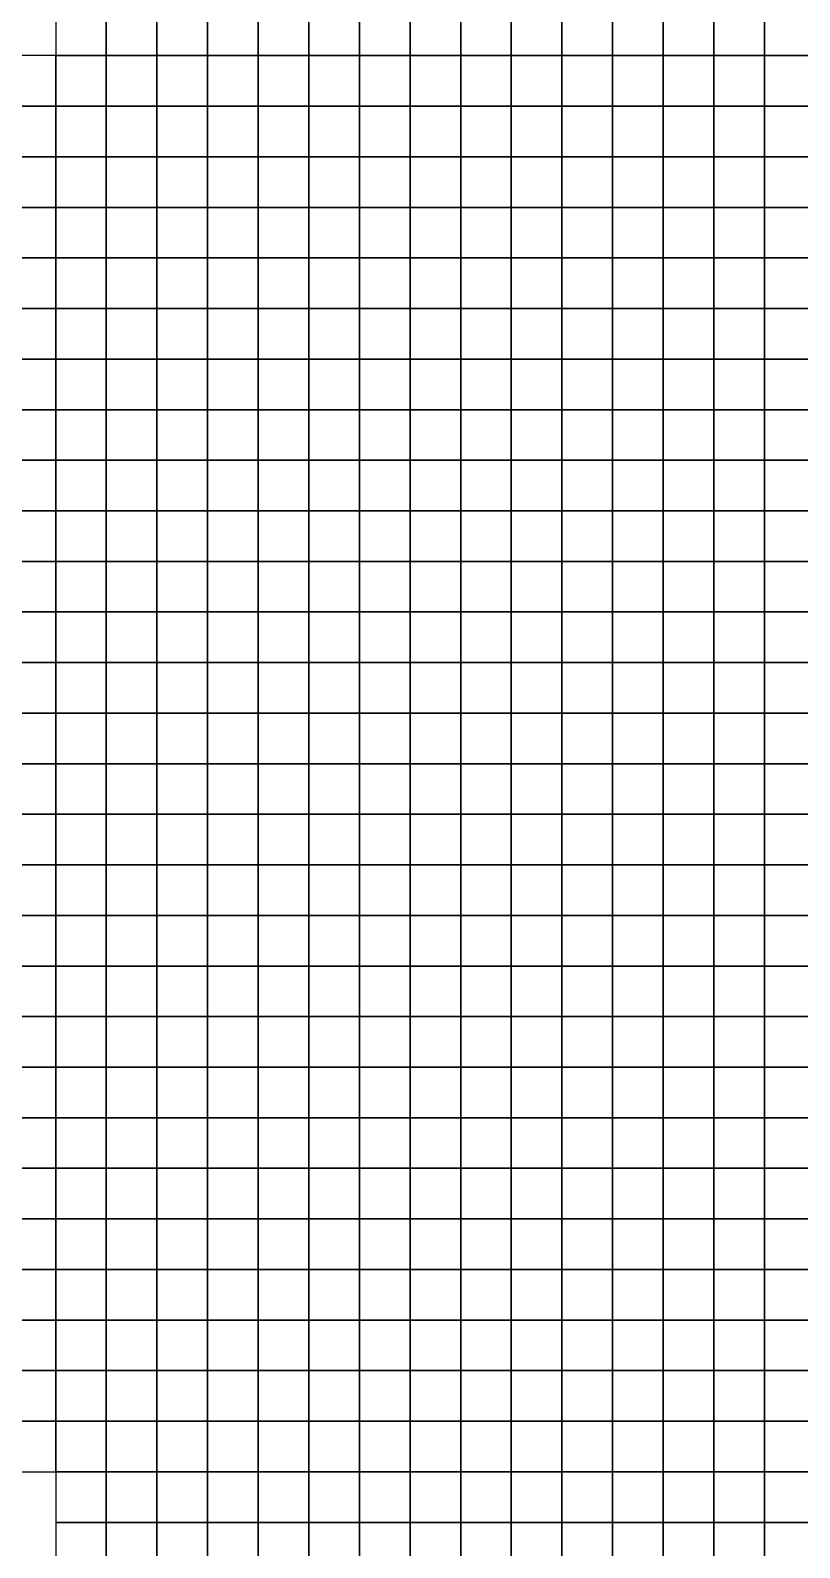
# Model space of a CAD drawing. Extents: x -2.8 to 74.5, y -0.2 to 18.4.
# Drawn here: x 30.07 to 33.11, y 5.9 to 11.9 of the extents above; entities that cross this region are included whole.
import ezdxf

# ---------------------------------------------------------------- set-up
doc = ezdxf.new("R2010")
doc.units = 0
doc.header["$MEASUREMENT"] = 0
doc.layers.add('layer_elements', color=7, linetype='Continuous')

msp = doc.modelspace()

# ---------------------------------------------------------------- linework, layer by layer
at = {"layer": 'layer_elements', "color": 171, "true_color": 0x8080ff}
for points in [[(30.17, 11.8), (30.37, 11.8, 0), (30.37, 12, 0), (30.17, 12)], [(30.37, 11.8, 0), (30.57, 11.8), (30.57, 12), (30.37, 12, 0)], [(30.57, 11.8), (30.77, 11.8), (30.77, 12), (30.57, 12)], [(30.77, 11.8), (30.97, 11.8), (30.97, 12), (30.77, 12)], [(30.97, 11.8), (31.17, 11.8), (31.17, 12), (30.97, 12)], [(31.17, 11.8), (31.37, 11.8), (31.37, 12), (31.17, 12)], [(31.37, 11.8), (31.57, 11.8), (31.57, 12), (31.37, 12)], [(31.57, 11.8), (31.77, 11.8), (31.77, 12), (31.57, 12)], [(31.77, 11.8), (31.97, 11.8), (31.97, 12), (31.77, 12)], [(29.97, 11.6), (30.17, 11.6), (30.17, 11.8), (29.97, 11.8)], [(30.17, 11.6), (30.37, 11.6, 0), (30.37, 11.8, 0), (30.17, 11.8)], [(30.37, 11.6, 0), (30.57, 11.6), (30.57, 11.8), (30.37, 11.8, 0)], [(30.57, 11.6), (30.77, 11.6), (30.77, 11.8), (30.57, 11.8)], [(30.77, 11.6), (30.97, 11.6), (30.97, 11.8), (30.77, 11.8)], [(30.97, 11.6), (31.17, 11.6), (31.17, 11.8), (30.97, 11.8)], [(31.17, 11.6), (31.37, 11.6), (31.37, 11.8), (31.17, 11.8)], [(31.37, 11.6), (31.57, 11.6), (31.57, 11.8), (31.37, 11.8)], [(31.57, 11.6), (31.77, 11.6), (31.77, 11.8), (31.57, 11.8)], [(31.77, 11.6), (31.97, 11.6), (31.97, 11.8), (31.77, 11.8)], [(29.97, 11.4), (30.17, 11.4), (30.17, 11.6), (29.97, 11.6)], [(30.17, 11.4), (30.37, 11.4), (30.37, 11.6, 0), (30.17, 11.6)], [(30.37, 11.4), (30.57, 11.4), (30.57, 11.6), (30.37, 11.6, 0)], [(30.57, 11.4), (30.77, 11.4), (30.77, 11.6), (30.57, 11.6)], [(30.77, 11.4), (30.97, 11.4), (30.97, 11.6), (30.77, 11.6)], [(30.97, 11.4), (31.17, 11.4), (31.17, 11.6), (30.97, 11.6)], [(31.17, 11.4), (31.37, 11.4), (31.37, 11.6), (31.17, 11.6)], [(31.37, 11.4), (31.57, 11.4), (31.57, 11.6), (31.37, 11.6)], [(31.57, 11.4), (31.77, 11.4), (31.77, 11.6), (31.57, 11.6)], [(31.77, 11.4), (31.97, 11.4), (31.97, 11.6), (31.77, 11.6)], [(31.97, 11.4), (32.17, 11.4), (32.17, 11.6), (31.97, 11.6)], [(29.97, 11.2), (30.17, 11.2), (30.17, 11.4), (29.97, 11.4)], [(30.17, 11.2), (30.37, 11.2), (30.37, 11.4), (30.17, 11.4)], [(30.37, 11.2), (30.57, 11.2), (30.57, 11.4), (30.37, 11.4)], [(30.57, 11.2), (30.77, 11.2), (30.77, 11.4), (30.57, 11.4)], [(30.77, 11.2), (30.97, 11.2), (30.97, 11.4), (30.77, 11.4)], [(30.97, 11.2), (31.17, 11.2), (31.17, 11.4), (30.97, 11.4)], [(31.17, 11.2), (31.37, 11.2), (31.37, 11.4), (31.17, 11.4)], [(31.37, 11.2), (31.57, 11.2), (31.57, 11.4), (31.37, 11.4)], [(31.57, 11.2), (31.77, 11.2), (31.77, 11.4), (31.57, 11.4)], [(31.77, 11.2), (31.97, 11.2), (31.97, 11.4), (31.77, 11.4)], [(31.97, 11.2), (32.17, 11.2), (32.17, 11.4), (31.97, 11.4)], [(29.97, 11), (30.17, 11), (30.17, 11.2), (29.97, 11.2)], [(30.17, 11), (30.37, 11), (30.37, 11.2), (30.17, 11.2)], [(30.37, 11), (30.57, 11), (30.57, 11.2), (30.37, 11.2)], [(30.57, 11), (30.77, 11), (30.77, 11.2), (30.57, 11.2)], [(30.77, 11), (30.97, 11), (30.97, 11.2), (30.77, 11.2)], [(30.97, 11), (31.17, 11), (31.17, 11.2), (30.97, 11.2)], [(31.17, 11), (31.37, 11), (31.37, 11.2), (31.17, 11.2)], [(31.37, 11), (31.57, 11), (31.57, 11.2), (31.37, 11.2)], [(31.57, 11), (31.77, 11), (31.77, 11.2), (31.57, 11.2)], [(31.77, 11), (31.97, 11), (31.97, 11.2), (31.77, 11.2)], [(31.97, 11), (32.17, 11), (32.17, 11.2), (31.97, 11.2)], [(32.17, 11), (32.37, 11), (32.37, 11.2), (32.17, 11.2)], [(32.37, 11), (32.57, 11), (32.57, 11.2), (32.37, 11.2)], [(32.57, 11), (32.77, 11), (32.77, 11.2), (32.57, 11.2)], [(32.77, 11), (32.97, 11), (32.97, 11.2), (32.77, 11.2)], [(32.97, 11), (33.17, 11), (33.17, 11.2), (32.97, 11.2)], [(29.97, 10.8), (30.17, 10.8), (30.17, 11), (29.97, 11)], [(30.17, 10.8), (30.37, 10.8), (30.37, 11), (30.17, 11)], [(30.37, 10.8), (30.57, 10.8), (30.57, 11), (30.37, 11)], [(30.57, 10.8), (30.77, 10.8), (30.77, 11), (30.57, 11)], [(30.77, 10.8), (30.97, 10.8), (30.97, 11), (30.77, 11)], [(30.97, 10.8), (31.17, 10.8), (31.17, 11), (30.97, 11)], [(31.17, 10.8), (31.37, 10.8), (31.37, 11), (31.17, 11)], [(31.37, 10.8), (31.57, 10.8), (31.57, 11), (31.37, 11)], [(31.57, 10.8), (31.77, 10.8), (31.77, 11), (31.57, 11)], [(31.77, 10.8), (31.97, 10.8), (31.97, 11), (31.77, 11)], [(31.97, 10.8), (32.17, 10.8), (32.17, 11), (31.97, 11)], [(32.17, 10.8), (32.37, 10.8), (32.37, 11), (32.17, 11)], [(32.37, 10.8), (32.57, 10.8), (32.57, 11), (32.37, 11)], [(32.57, 10.8), (32.77, 10.8), (32.77, 11), (32.57, 11)], [(32.77, 10.8), (32.97, 10.8), (32.97, 11), (32.77, 11)], [(32.97, 10.8), (33.17, 10.8), (33.17, 11), (32.97, 11)], [(29.97, 10.6), (30.17, 10.6), (30.17, 10.8), (29.97, 10.8)], [(30.17, 10.6), (30.37, 10.6), (30.37, 10.8), (30.17, 10.8)], [(30.37, 10.6), (30.57, 10.6), (30.57, 10.8), (30.37, 10.8)], [(30.57, 10.6), (30.77, 10.6), (30.77, 10.8), (30.57, 10.8)], [(30.77, 10.6), (30.97, 10.6), (30.97, 10.8), (30.77, 10.8)], [(30.97, 10.6), (31.17, 10.6), (31.17, 10.8), (30.97, 10.8)], [(31.17, 10.6), (31.37, 10.6), (31.37, 10.8), (31.17, 10.8)], [(31.37, 10.6), (31.57, 10.6), (31.57, 10.8), (31.37, 10.8)], [(31.57, 10.6), (31.77, 10.6), (31.77, 10.8), (31.57, 10.8)], [(31.77, 10.6), (31.97, 10.6), (31.97, 10.8), (31.77, 10.8)], [(31.97, 10.6), (32.17, 10.6), (32.17, 10.8), (31.97, 10.8)], [(32.17, 10.6), (32.37, 10.6), (32.37, 10.8), (32.17, 10.8)], [(32.37, 10.6), (32.57, 10.6), (32.57, 10.8), (32.37, 10.8)], [(32.57, 10.6), (32.77, 10.6), (32.77, 10.8), (32.57, 10.8)], [(32.77, 10.6), (32.97, 10.6), (32.97, 10.8), (32.77, 10.8)], [(32.97, 10.6), (33.17, 10.6), (33.17, 10.8), (32.97, 10.8)], [(29.97, 10.4), (30.17, 10.4), (30.17, 10.6), (29.97, 10.6)], [(30.17, 10.4), (30.37, 10.4), (30.37, 10.6), (30.17, 10.6)], [(30.37, 10.4), (30.57, 10.4), (30.57, 10.6), (30.37, 10.6)], [(30.57, 10.4), (30.77, 10.4), (30.77, 10.6), (30.57, 10.6)], [(30.77, 10.4), (30.97, 10.4), (30.97, 10.6), (30.77, 10.6)], [(30.97, 10.4), (31.17, 10.4), (31.17, 10.6), (30.97, 10.6)], [(31.17, 10.4), (31.37, 10.4), (31.37, 10.6), (31.17, 10.6)], [(31.37, 10.4), (31.57, 10.4), (31.57, 10.6), (31.37, 10.6)], [(31.57, 10.4), (31.77, 10.4), (31.77, 10.6), (31.57, 10.6)], [(31.77, 10.4), (31.97, 10.4), (31.97, 10.6), (31.77, 10.6)], [(31.97, 10.4), (32.17, 10.4), (32.17, 10.6), (31.97, 10.6)], [(32.17, 10.4), (32.37, 10.4), (32.37, 10.6), (32.17, 10.6)], [(32.37, 10.4), (32.57, 10.4), (32.57, 10.6), (32.37, 10.6)], [(32.57, 10.4), (32.77, 10.4), (32.77, 10.6), (32.57, 10.6)], [(32.77, 10.4), (32.97, 10.4), (32.97, 10.6), (32.77, 10.6)], [(32.97, 10.4), (33.17, 10.4), (33.17, 10.6), (32.97, 10.6)], [(29.97, 10.2), (30.17, 10.2), (30.17, 10.4), (29.97, 10.4)], [(30.17, 10.2), (30.37, 10.2), (30.37, 10.4), (30.17, 10.4)], [(30.37, 10.2), (30.57, 10.2), (30.57, 10.4), (30.37, 10.4)], [(30.57, 10.2), (30.77, 10.2), (30.77, 10.4), (30.57, 10.4)], [(30.77, 10.2), (30.97, 10.2), (30.97, 10.4), (30.77, 10.4)], [(30.97, 10.2), (31.17, 10.2), (31.17, 10.4), (30.97, 10.4)], [(31.17, 10.2), (31.37, 10.2), (31.37, 10.4), (31.17, 10.4)], [(31.37, 10.2), (31.57, 10.2), (31.57, 10.4), (31.37, 10.4)], [(31.57, 10.2), (31.77, 10.2), (31.77, 10.4), (31.57, 10.4)], [(31.77, 10.2), (31.97, 10.2), (31.97, 10.4), (31.77, 10.4)], [(31.97, 10.2), (32.17, 10.2), (32.17, 10.4), (31.97, 10.4)], [(32.17, 10.2), (32.37, 10.2), (32.37, 10.4), (32.17, 10.4)], [(32.37, 10.2), (32.57, 10.2), (32.57, 10.4), (32.37, 10.4)], [(32.57, 10.2), (32.77, 10.2), (32.77, 10.4), (32.57, 10.4)], [(32.77, 10.2), (32.97, 10.2), (32.97, 10.4), (32.77, 10.4)], [(32.97, 10.2), (33.17, 10.2), (33.17, 10.4), (32.97, 10.4)], [(29.97, 10), (30.17, 10), (30.17, 10.2), (29.97, 10.2)], [(30.17, 10), (30.37, 10), (30.37, 10.2), (30.17, 10.2)], [(30.37, 10), (30.57, 10), (30.57, 10.2), (30.37, 10.2)], [(30.57, 10), (30.77, 10), (30.77, 10.2), (30.57, 10.2)], [(30.77, 10), (30.97, 10), (30.97, 10.2), (30.77, 10.2)], [(30.97, 10), (31.17, 10), (31.17, 10.2), (30.97, 10.2)], [(31.17, 10), (31.37, 10), (31.37, 10.2), (31.17, 10.2)], [(31.37, 10), (31.57, 10), (31.57, 10.2), (31.37, 10.2)], [(31.57, 10), (31.77, 10), (31.77, 10.2), (31.57, 10.2)], [(31.77, 10), (31.97, 10), (31.97, 10.2), (31.77, 10.2)], [(31.97, 10), (32.17, 10), (32.17, 10.2), (31.97, 10.2)], [(32.17, 10), (32.37, 10), (32.37, 10.2), (32.17, 10.2)], [(32.37, 10), (32.57, 10), (32.57, 10.2), (32.37, 10.2)], [(32.57, 10), (32.77, 10), (32.77, 10.2), (32.57, 10.2)], [(32.77, 10), (32.97, 10), (32.97, 10.2), (32.77, 10.2)], [(32.97, 10), (33.17, 10), (33.17, 10.2), (32.97, 10.2)], [(29.97, 9.8), (30.17, 9.8), (30.17, 10), (29.97, 10)], [(30.17, 9.8), (30.37, 9.8), (30.37, 10), (30.17, 10)], [(30.37, 9.8), (30.57, 9.8), (30.57, 10), (30.37, 10)], [(30.57, 9.8), (30.77, 9.8), (30.77, 10), (30.57, 10)], [(30.77, 9.8), (30.97, 9.8), (30.97, 10), (30.77, 10)], [(30.97, 9.8), (31.17, 9.8), (31.17, 10), (30.97, 10)], [(31.17, 9.8), (31.37, 9.8), (31.37, 10), (31.17, 10)], [(31.37, 9.8), (31.57, 9.8), (31.57, 10), (31.37, 10)], [(31.57, 9.8), (31.77, 9.8), (31.77, 10), (31.57, 10)], [(31.77, 9.8), (31.97, 9.8), (31.97, 10), (31.77, 10)], [(31.97, 9.8), (32.17, 9.8), (32.17, 10), (31.97, 10)], [(32.17, 9.8), (32.37, 9.8), (32.37, 10), (32.17, 10)], [(32.37, 9.8), (32.57, 9.8), (32.57, 10), (32.37, 10)], [(32.57, 9.8), (32.77, 9.8), (32.77, 10), (32.57, 10)], [(32.77, 9.8), (32.97, 9.8), (32.97, 10), (32.77, 10)], [(32.97, 9.8), (33.17, 9.8), (33.17, 10), (32.97, 10)], [(29.97, 9.6), (30.17, 9.6), (30.17, 9.8), (29.97, 9.8)], [(30.17, 9.6), (30.37, 9.6), (30.37, 9.8), (30.17, 9.8)], [(30.37, 9.6), (30.57, 9.6), (30.57, 9.8), (30.37, 9.8)], [(30.57, 9.6), (30.77, 9.6), (30.77, 9.8), (30.57, 9.8)], [(30.77, 9.6), (30.97, 9.6), (30.97, 9.8), (30.77, 9.8)], [(30.97, 9.6), (31.17, 9.6), (31.17, 9.8), (30.97, 9.8)], [(31.17, 9.6), (31.37, 9.6), (31.37, 9.8), (31.17, 9.8)], [(31.37, 9.6), (31.57, 9.6), (31.57, 9.8), (31.37, 9.8)], [(31.57, 9.6), (31.77, 9.6), (31.77, 9.8), (31.57, 9.8)], [(31.77, 9.6), (31.97, 9.6), (31.97, 9.8), (31.77, 9.8)], [(31.97, 9.6), (32.17, 9.6), (32.17, 9.8), (31.97, 9.8)], [(32.17, 9.6), (32.37, 9.6), (32.37, 9.8), (32.17, 9.8)], [(32.37, 9.6), (32.57, 9.6), (32.57, 9.8), (32.37, 9.8)], [(32.57, 9.6), (32.77, 9.6), (32.77, 9.8), (32.57, 9.8)], [(32.77, 9.6), (32.97, 9.6), (32.97, 9.8), (32.77, 9.8)], [(32.97, 9.6), (33.17, 9.6), (33.17, 9.8), (32.97, 9.8)], [(29.97, 9.4), (30.17, 9.4), (30.17, 9.6), (29.97, 9.6)], [(30.17, 9.4), (30.37, 9.4), (30.37, 9.6), (30.17, 9.6)], [(30.37, 9.4), (30.57, 9.4), (30.57, 9.6), (30.37, 9.6)], [(30.57, 9.4), (30.77, 9.4), (30.77, 9.6), (30.57, 9.6)], [(30.77, 9.4), (30.97, 9.4), (30.97, 9.6), (30.77, 9.6)], [(30.97, 9.4), (31.17, 9.4), (31.17, 9.6), (30.97, 9.6)], [(31.17, 9.4), (31.37, 9.4), (31.37, 9.6), (31.17, 9.6)], [(31.37, 9.4), (31.57, 9.4), (31.57, 9.6), (31.37, 9.6)], [(31.57, 9.4), (31.77, 9.4), (31.77, 9.6), (31.57, 9.6)], [(31.77, 9.4), (31.97, 9.4), (31.97, 9.6), (31.77, 9.6)], [(31.97, 9.4), (32.17, 9.4), (32.17, 9.6), (31.97, 9.6)], [(32.17, 9.4), (32.37, 9.4), (32.37, 9.6), (32.17, 9.6)], [(32.37, 9.4), (32.57, 9.4), (32.57, 9.6), (32.37, 9.6)], [(32.57, 9.4), (32.77, 9.4), (32.77, 9.6), (32.57, 9.6)], [(32.77, 9.4), (32.97, 9.4), (32.97, 9.6), (32.77, 9.6)], [(32.97, 9.4), (33.17, 9.4), (33.17, 9.6), (32.97, 9.6)], [(29.97, 9.2), (30.17, 9.2), (30.17, 9.4), (29.97, 9.4)], [(30.17, 9.2), (30.37, 9.2), (30.37, 9.4), (30.17, 9.4)], [(30.37, 9.2), (30.57, 9.2), (30.57, 9.4), (30.37, 9.4)], [(30.57, 9.2), (30.77, 9.2), (30.77, 9.4), (30.57, 9.4)], [(30.77, 9.2), (30.97, 9.2), (30.97, 9.4), (30.77, 9.4)], [(30.97, 9.2), (31.17, 9.2), (31.17, 9.4), (30.97, 9.4)], [(31.17, 9.2), (31.37, 9.2), (31.37, 9.4), (31.17, 9.4)], [(31.37, 9.2), (31.57, 9.2), (31.57, 9.4), (31.37, 9.4)], [(31.57, 9.2), (31.77, 9.2), (31.77, 9.4), (31.57, 9.4)], [(31.77, 9.2), (31.97, 9.2), (31.97, 9.4), (31.77, 9.4)], [(31.97, 9.2), (32.17, 9.2), (32.17, 9.4), (31.97, 9.4)], [(32.17, 9.2), (32.37, 9.2), (32.37, 9.4), (32.17, 9.4)], [(32.37, 9.2), (32.57, 9.2), (32.57, 9.4), (32.37, 9.4)], [(32.57, 9.2), (32.77, 9.2), (32.77, 9.4), (32.57, 9.4)], [(32.77, 9.2), (32.97, 9.2), (32.97, 9.4), (32.77, 9.4)], [(32.97, 9.2), (33.17, 9.2), (33.17, 9.4), (32.97, 9.4)], [(29.97, 9), (30.17, 9), (30.17, 9.2), (29.97, 9.2)], [(30.17, 9), (30.37, 9), (30.37, 9.2), (30.17, 9.2)], [(30.37, 9), (30.57, 9), (30.57, 9.2), (30.37, 9.2)], [(30.57, 9), (30.77, 9), (30.77, 9.2), (30.57, 9.2)], [(30.77, 9), (30.97, 9), (30.97, 9.2), (30.77, 9.2)], [(30.97, 9), (31.17, 9), (31.17, 9.2), (30.97, 9.2)], [(31.17, 9), (31.37, 9), (31.37, 9.2), (31.17, 9.2)], [(31.37, 9), (31.57, 9), (31.57, 9.2), (31.37, 9.2)], [(31.57, 9), (31.77, 9), (31.77, 9.2), (31.57, 9.2)], [(31.77, 9), (31.97, 9), (31.97, 9.2), (31.77, 9.2)], [(31.97, 9), (32.17, 9), (32.17, 9.2), (31.97, 9.2)], [(32.17, 9), (32.37, 9), (32.37, 9.2), (32.17, 9.2)], [(32.37, 9), (32.57, 9), (32.57, 9.2), (32.37, 9.2)], [(32.57, 9), (32.77, 9), (32.77, 9.2), (32.57, 9.2)], [(32.77, 9), (32.97, 9), (32.97, 9.2), (32.77, 9.2)], [(32.97, 9), (33.17, 9), (33.17, 9.2), (32.97, 9.2)], [(29.97, 8.8), (30.17, 8.8), (30.17, 9), (29.97, 9)], [(30.17, 8.8), (30.37, 8.8), (30.37, 9), (30.17, 9)], [(30.37, 8.8), (30.57, 8.8), (30.57, 9), (30.37, 9)], [(30.57, 8.8), (30.77, 8.8), (30.77, 9), (30.57, 9)], [(30.77, 8.8), (30.97, 8.8), (30.97, 9), (30.77, 9)], [(30.97, 8.8), (31.17, 8.8), (31.17, 9), (30.97, 9)], [(31.17, 8.8), (31.37, 8.8), (31.37, 9), (31.17, 9)], [(31.37, 8.8), (31.57, 8.8), (31.57, 9), (31.37, 9)], [(31.57, 8.8), (31.77, 8.8), (31.77, 9), (31.57, 9)], [(31.77, 8.8), (31.97, 8.8), (31.97, 9), (31.77, 9)], [(31.97, 8.8), (32.17, 8.8), (32.17, 9), (31.97, 9)], [(32.17, 8.8), (32.37, 8.8), (32.37, 9), (32.17, 9)], [(32.37, 8.8), (32.57, 8.8), (32.57, 9), (32.37, 9)], [(32.57, 8.8), (32.77, 8.8), (32.77, 9), (32.57, 9)], [(32.77, 8.8), (32.97, 8.8), (32.97, 9), (32.77, 9)], [(32.97, 8.8), (33.17, 8.8), (33.17, 9), (32.97, 9)], [(29.97, 8.6), (30.17, 8.6), (30.17, 8.8), (29.97, 8.8)], [(30.17, 8.6), (30.37, 8.6), (30.37, 8.8), (30.17, 8.8)], [(30.37, 8.6), (30.57, 8.6), (30.57, 8.8), (30.37, 8.8)], [(30.57, 8.6), (30.77, 8.6), (30.77, 8.8), (30.57, 8.8)], [(30.77, 8.6), (30.97, 8.6), (30.97, 8.8), (30.77, 8.8)], [(30.97, 8.6), (31.17, 8.6), (31.17, 8.8), (30.97, 8.8)], [(31.17, 8.6), (31.37, 8.6), (31.37, 8.8), (31.17, 8.8)], [(31.37, 8.6), (31.57, 8.6), (31.57, 8.8), (31.37, 8.8)], [(31.57, 8.6), (31.77, 8.6), (31.77, 8.8), (31.57, 8.8)], [(31.77, 8.6), (31.97, 8.6), (31.97, 8.8), (31.77, 8.8)], [(31.97, 8.6), (32.17, 8.6), (32.17, 8.8), (31.97, 8.8)], [(32.17, 8.6), (32.37, 8.6), (32.37, 8.8), (32.17, 8.8)], [(32.37, 8.6), (32.57, 8.6), (32.57, 8.8), (32.37, 8.8)], [(32.57, 8.6), (32.77, 8.6), (32.77, 8.8), (32.57, 8.8)], [(32.77, 8.6), (32.97, 8.6), (32.97, 8.8), (32.77, 8.8)], [(32.97, 8.6), (33.17, 8.6), (33.17, 8.8), (32.97, 8.8)], [(29.97, 8.4), (30.17, 8.4), (30.17, 8.6), (29.97, 8.6)], [(30.17, 8.4), (30.37, 8.4), (30.37, 8.6), (30.17, 8.6)], [(30.37, 8.4), (30.57, 8.4), (30.57, 8.6), (30.37, 8.6)], [(30.57, 8.4), (30.77, 8.4), (30.77, 8.6), (30.57, 8.6)], [(30.77, 8.4), (30.97, 8.4), (30.97, 8.6), (30.77, 8.6)], [(30.97, 8.4), (31.17, 8.4), (31.17, 8.6), (30.97, 8.6)], [(31.17, 8.4), (31.37, 8.4), (31.37, 8.6), (31.17, 8.6)], [(31.37, 8.4), (31.57, 8.4), (31.57, 8.6), (31.37, 8.6)], [(31.57, 8.4), (31.77, 8.4), (31.77, 8.6), (31.57, 8.6)], [(31.77, 8.4), (31.97, 8.4), (31.97, 8.6), (31.77, 8.6)], [(31.97, 8.4), (32.17, 8.4), (32.17, 8.6), (31.97, 8.6)], [(32.17, 8.4), (32.37, 8.4), (32.37, 8.6), (32.17, 8.6)], [(32.37, 8.4), (32.57, 8.4), (32.57, 8.6), (32.37, 8.6)], [(32.57, 8.4), (32.77, 8.4), (32.77, 8.6), (32.57, 8.6)], [(32.77, 8.4), (32.97, 8.4), (32.97, 8.6), (32.77, 8.6)], [(32.97, 8.4), (33.17, 8.4), (33.17, 8.6), (32.97, 8.6)], [(29.97, 8.2), (30.17, 8.2), (30.17, 8.4), (29.97, 8.4)], [(30.17, 8.2), (30.37, 8.2), (30.37, 8.4), (30.17, 8.4)], [(30.37, 8.2), (30.57, 8.2), (30.57, 8.4), (30.37, 8.4)], [(30.57, 8.2), (30.77, 8.2), (30.77, 8.4), (30.57, 8.4)], [(30.77, 8.2), (30.97, 8.2), (30.97, 8.4), (30.77, 8.4)], [(30.97, 8.2), (31.17, 8.2), (31.17, 8.4), (30.97, 8.4)], [(31.17, 8.2), (31.37, 8.2), (31.37, 8.4), (31.17, 8.4)], [(31.37, 8.2), (31.57, 8.2), (31.57, 8.4), (31.37, 8.4)], [(31.57, 8.2), (31.77, 8.2), (31.77, 8.4), (31.57, 8.4)], [(31.77, 8.2), (31.97, 8.2), (31.97, 8.4), (31.77, 8.4)], [(31.97, 8.2), (32.17, 8.2), (32.17, 8.4), (31.97, 8.4)], [(32.17, 8.2), (32.37, 8.2), (32.37, 8.4), (32.17, 8.4)], [(32.37, 8.2), (32.57, 8.2), (32.57, 8.4), (32.37, 8.4)], [(32.57, 8.2), (32.77, 8.2), (32.77, 8.4), (32.57, 8.4)], [(32.77, 8.2), (32.97, 8.2), (32.97, 8.4), (32.77, 8.4)], [(32.97, 8.2), (33.17, 8.2), (33.17, 8.4), (32.97, 8.4)], [(29.97, 8), (30.17, 8), (30.17, 8.2), (29.97, 8.2)], [(30.17, 8), (30.37, 8), (30.37, 8.2), (30.17, 8.2)], [(30.37, 8), (30.57, 8), (30.57, 8.2), (30.37, 8.2)], [(30.57, 8), (30.77, 8), (30.77, 8.2), (30.57, 8.2)], [(30.77, 8), (30.97, 8), (30.97, 8.2), (30.77, 8.2)], [(30.97, 8), (31.17, 8), (31.17, 8.2), (30.97, 8.2)], [(31.17, 8), (31.37, 8), (31.37, 8.2), (31.17, 8.2)], [(31.37, 8), (31.57, 8), (31.57, 8.2), (31.37, 8.2)], [(31.57, 8), (31.77, 8), (31.77, 8.2), (31.57, 8.2)], [(31.77, 8), (31.97, 8), (31.97, 8.2), (31.77, 8.2)], [(31.97, 8), (32.17, 8), (32.17, 8.2), (31.97, 8.2)], [(32.17, 8), (32.37, 8), (32.37, 8.2), (32.17, 8.2)], [(32.37, 8), (32.57, 8), (32.57, 8.2), (32.37, 8.2)], [(32.57, 8), (32.77, 8), (32.77, 8.2), (32.57, 8.2)], [(32.77, 8), (32.97, 8), (32.97, 8.2), (32.77, 8.2)], [(32.97, 8), (33.17, 8), (33.17, 8.2), (32.97, 8.2)], [(29.97, 7.8), (30.17, 7.8), (30.17, 8), (29.97, 8)], [(30.17, 7.8), (30.37, 7.8), (30.37, 8), (30.17, 8)], [(30.37, 7.8), (30.57, 7.8), (30.57, 8), (30.37, 8)], [(30.57, 7.8), (30.77, 7.8), (30.77, 8), (30.57, 8)], [(30.77, 7.8), (30.97, 7.8), (30.97, 8), (30.77, 8)], [(30.97, 7.8), (31.17, 7.8), (31.17, 8), (30.97, 8)], [(31.17, 7.8), (31.37, 7.8), (31.37, 8), (31.17, 8)], [(31.37, 7.8), (31.57, 7.8), (31.57, 8), (31.37, 8)], [(31.57, 7.8), (31.77, 7.8), (31.77, 8), (31.57, 8)], [(31.77, 7.8), (31.97, 7.8), (31.97, 8), (31.77, 8)], [(31.97, 7.8), (32.17, 7.8), (32.17, 8), (31.97, 8)], [(32.17, 7.8), (32.37, 7.8), (32.37, 8), (32.17, 8)], [(32.37, 7.8), (32.57, 7.8), (32.57, 8), (32.37, 8)], [(32.57, 7.8), (32.77, 7.8), (32.77, 8), (32.57, 8)], [(32.77, 7.8), (32.97, 7.8), (32.97, 8), (32.77, 8)], [(32.97, 7.8), (33.17, 7.8), (33.17, 8), (32.97, 8)], [(29.97, 7.6), (30.17, 7.6), (30.17, 7.8), (29.97, 7.8)], [(30.17, 7.6), (30.37, 7.6), (30.37, 7.8), (30.17, 7.8)], [(30.37, 7.6), (30.57, 7.6), (30.57, 7.8), (30.37, 7.8)], [(30.57, 7.6), (30.77, 7.6), (30.77, 7.8), (30.57, 7.8)], [(30.77, 7.6), (30.97, 7.6), (30.97, 7.8), (30.77, 7.8)], [(30.97, 7.6), (31.17, 7.6), (31.17, 7.8), (30.97, 7.8)], [(31.17, 7.6), (31.37, 7.6), (31.37, 7.8), (31.17, 7.8)], [(31.37, 7.6), (31.57, 7.6), (31.57, 7.8), (31.37, 7.8)], [(31.57, 7.6), (31.77, 7.6), (31.77, 7.8), (31.57, 7.8)], [(31.77, 7.6), (31.97, 7.6), (31.97, 7.8), (31.77, 7.8)], [(31.97, 7.6), (32.17, 7.6), (32.17, 7.8), (31.97, 7.8)], [(32.17, 7.6), (32.37, 7.6), (32.37, 7.8), (32.17, 7.8)], [(32.37, 7.6), (32.57, 7.6), (32.57, 7.8), (32.37, 7.8)], [(32.57, 7.6), (32.77, 7.6), (32.77, 7.8), (32.57, 7.8)], [(32.77, 7.6), (32.97, 7.6), (32.97, 7.8), (32.77, 7.8)], [(32.97, 7.6), (33.17, 7.6), (33.17, 7.8), (32.97, 7.8)], [(29.97, 7.4), (30.17, 7.4), (30.17, 7.6), (29.97, 7.6)], [(30.17, 7.4), (30.37, 7.4), (30.37, 7.6), (30.17, 7.6)], [(30.37, 7.4), (30.57, 7.4), (30.57, 7.6), (30.37, 7.6)], [(30.57, 7.4), (30.77, 7.4), (30.77, 7.6), (30.57, 7.6)], [(30.77, 7.4), (30.97, 7.4), (30.97, 7.6), (30.77, 7.6)], [(30.97, 7.4), (31.17, 7.4), (31.17, 7.6), (30.97, 7.6)], [(31.17, 7.4), (31.37, 7.4), (31.37, 7.6), (31.17, 7.6)], [(31.37, 7.4), (31.57, 7.4), (31.57, 7.6), (31.37, 7.6)], [(31.57, 7.4), (31.77, 7.4), (31.77, 7.6), (31.57, 7.6)], [(31.77, 7.4), (31.97, 7.4), (31.97, 7.6), (31.77, 7.6)], [(31.97, 7.4), (32.17, 7.4), (32.17, 7.6), (31.97, 7.6)], [(32.17, 7.4), (32.37, 7.4), (32.37, 7.6), (32.17, 7.6)], [(32.37, 7.4), (32.57, 7.4), (32.57, 7.6), (32.37, 7.6)], [(32.57, 7.4), (32.77, 7.4), (32.77, 7.6), (32.57, 7.6)], [(32.77, 7.4), (32.97, 7.4), (32.97, 7.6), (32.77, 7.6)], [(32.97, 7.4), (33.17, 7.4), (33.17, 7.6), (32.97, 7.6)], [(29.97, 7.2), (30.17, 7.2), (30.17, 7.4), (29.97, 7.4)], [(30.17, 7.2), (30.37, 7.2), (30.37, 7.4), (30.17, 7.4)], [(30.37, 7.2), (30.57, 7.2), (30.57, 7.4), (30.37, 7.4)], [(30.57, 7.2), (30.77, 7.2), (30.77, 7.4), (30.57, 7.4)], [(30.77, 7.2), (30.97, 7.2), (30.97, 7.4), (30.77, 7.4)], [(30.97, 7.2), (31.17, 7.2), (31.17, 7.4), (30.97, 7.4)], [(31.17, 7.2), (31.37, 7.2), (31.37, 7.4), (31.17, 7.4)], [(31.37, 7.2), (31.57, 7.2), (31.57, 7.4), (31.37, 7.4)], [(31.57, 7.2), (31.77, 7.2), (31.77, 7.4), (31.57, 7.4)], [(31.77, 7.2), (31.97, 7.2), (31.97, 7.4), (31.77, 7.4)], [(31.97, 7.2), (32.17, 7.2), (32.17, 7.4), (31.97, 7.4)], [(32.17, 7.2), (32.37, 7.2), (32.37, 7.4), (32.17, 7.4)], [(32.37, 7.2), (32.57, 7.2), (32.57, 7.4), (32.37, 7.4)], [(32.57, 7.2), (32.77, 7.2), (32.77, 7.4), (32.57, 7.4)], [(32.77, 7.2), (32.97, 7.2), (32.97, 7.4), (32.77, 7.4)], [(32.97, 7.2), (33.17, 7.2), (33.17, 7.4), (32.97, 7.4)], [(29.97, 7), (30.17, 7), (30.17, 7.2), (29.97, 7.2)], [(30.17, 7), (30.37, 7), (30.37, 7.2), (30.17, 7.2)], [(30.37, 7), (30.57, 7), (30.57, 7.2), (30.37, 7.2)], [(30.57, 7), (30.77, 7), (30.77, 7.2), (30.57, 7.2)], [(30.77, 7), (30.97, 7), (30.97, 7.2), (30.77, 7.2)], [(30.97, 7), (31.17, 7), (31.17, 7.2), (30.97, 7.2)], [(31.17, 7), (31.37, 7), (31.37, 7.2), (31.17, 7.2)], [(31.37, 7), (31.57, 7), (31.57, 7.2), (31.37, 7.2)], [(31.57, 7), (31.77, 7), (31.77, 7.2), (31.57, 7.2)], [(31.77, 7), (31.97, 7), (31.97, 7.2), (31.77, 7.2)], [(31.97, 7), (32.17, 7), (32.17, 7.2), (31.97, 7.2)], [(32.17, 7), (32.37, 7), (32.37, 7.2), (32.17, 7.2)], [(32.37, 7), (32.57, 7), (32.57, 7.2), (32.37, 7.2)], [(32.57, 7), (32.77, 7), (32.77, 7.2), (32.57, 7.2)], [(32.77, 7), (32.97, 7), (32.97, 7.2), (32.77, 7.2)], [(32.97, 7), (33.17, 7), (33.17, 7.2), (32.97, 7.2)], [(29.97, 6.8), (30.17, 6.8), (30.17, 7), (29.97, 7)], [(30.17, 6.8), (30.37, 6.8), (30.37, 7), (30.17, 7)], [(30.37, 6.8), (30.57, 6.8), (30.57, 7), (30.37, 7)], [(30.57, 6.8), (30.77, 6.8), (30.77, 7), (30.57, 7)], [(30.77, 6.8), (30.97, 6.8), (30.97, 7), (30.77, 7)], [(30.97, 6.8), (31.17, 6.8), (31.17, 7), (30.97, 7)], [(31.17, 6.8), (31.37, 6.8), (31.37, 7), (31.17, 7)], [(31.37, 6.8), (31.57, 6.8), (31.57, 7), (31.37, 7)], [(31.57, 6.8), (31.77, 6.8), (31.77, 7), (31.57, 7)], [(31.77, 6.8), (31.97, 6.8), (31.97, 7), (31.77, 7)], [(31.97, 6.8), (32.17, 6.8), (32.17, 7), (31.97, 7)], [(32.17, 6.8), (32.37, 6.8), (32.37, 7), (32.17, 7)], [(32.37, 6.8), (32.57, 6.8), (32.57, 7), (32.37, 7)], [(32.57, 6.8), (32.77, 6.8), (32.77, 7), (32.57, 7)], [(32.77, 6.8), (32.97, 6.8), (32.97, 7), (32.77, 7)], [(32.97, 6.8), (33.17, 6.8), (33.17, 7), (32.97, 7)], [(29.97, 6.6), (30.17, 6.6), (30.17, 6.8), (29.97, 6.8)], [(30.17, 6.6), (30.37, 6.6), (30.37, 6.8), (30.17, 6.8)], [(30.37, 6.6), (30.57, 6.6), (30.57, 6.8), (30.37, 6.8)], [(30.57, 6.6), (30.77, 6.6), (30.77, 6.8), (30.57, 6.8)], [(30.77, 6.6), (30.97, 6.6), (30.97, 6.8), (30.77, 6.8)], [(30.97, 6.6), (31.17, 6.6), (31.17, 6.8), (30.97, 6.8)], [(31.17, 6.6), (31.37, 6.6), (31.37, 6.8), (31.17, 6.8)], [(31.37, 6.6), (31.57, 6.6), (31.57, 6.8), (31.37, 6.8)], [(31.57, 6.6), (31.77, 6.6), (31.77, 6.8), (31.57, 6.8)], [(31.77, 6.6), (31.97, 6.6), (31.97, 6.8), (31.77, 6.8)], [(31.97, 6.6), (32.17, 6.6), (32.17, 6.8), (31.97, 6.8)], [(32.17, 6.6), (32.37, 6.6), (32.37, 6.8), (32.17, 6.8)], [(32.37, 6.6), (32.57, 6.6), (32.57, 6.8), (32.37, 6.8)], [(32.57, 6.6), (32.77, 6.6), (32.77, 6.8), (32.57, 6.8)], [(32.77, 6.6), (32.97, 6.6), (32.97, 6.8), (32.77, 6.8)], [(32.97, 6.6), (33.17, 6.6), (33.17, 6.8), (32.97, 6.8)], [(29.97, 6.4, 0), (30.17, 6.4), (30.17, 6.6), (29.97, 6.6)], [(30.17, 6.4), (30.37, 6.4), (30.37, 6.6), (30.17, 6.6)], [(30.37, 6.4), (30.57, 6.4), (30.57, 6.6), (30.37, 6.6)], [(30.57, 6.4), (30.77, 6.4), (30.77, 6.6), (30.57, 6.6)], [(30.77, 6.4), (30.97, 6.4), (30.97, 6.6), (30.77, 6.6)], [(30.97, 6.4), (31.17, 6.4), (31.17, 6.6), (30.97, 6.6)], [(31.17, 6.4), (31.37, 6.4), (31.37, 6.6), (31.17, 6.6)], [(31.37, 6.4), (31.57, 6.4), (31.57, 6.6), (31.37, 6.6)], [(31.57, 6.4), (31.77, 6.4), (31.77, 6.6), (31.57, 6.6)], [(31.77, 6.4), (31.97, 6.4), (31.97, 6.6), (31.77, 6.6)], [(31.97, 6.4), (32.17, 6.4), (32.17, 6.6), (31.97, 6.6)], [(32.17, 6.4), (32.37, 6.4), (32.37, 6.6), (32.17, 6.6)], [(32.37, 6.4), (32.57, 6.4), (32.57, 6.6), (32.37, 6.6)], [(32.57, 6.4), (32.77, 6.4), (32.77, 6.6), (32.57, 6.6)], [(32.77, 6.4), (32.97, 6.4), (32.97, 6.6), (32.77, 6.6)], [(32.97, 6.4), (33.17, 6.4), (33.17, 6.6), (32.97, 6.6)], [(29.97, 6.2), (30.17, 6.2), (30.17, 6.4), (29.97, 6.4, 0)], [(30.17, 6.2), (30.37, 6.2, 0), (30.37, 6.4), (30.17, 6.4)], [(30.37, 6.2, 0), (30.57, 6.2), (30.57, 6.4), (30.37, 6.4)], [(30.57, 6.2), (30.77, 6.2), (30.77, 6.4), (30.57, 6.4)], [(30.77, 6.2), (30.97, 6.2), (30.97, 6.4), (30.77, 6.4)], [(30.97, 6.2), (31.17, 6.2), (31.17, 6.4), (30.97, 6.4)], [(31.17, 6.2), (31.37, 6.2), (31.37, 6.4), (31.17, 6.4)], [(31.37, 6.2), (31.57, 6.2), (31.57, 6.4), (31.37, 6.4)], [(31.57, 6.2), (31.77, 6.2), (31.77, 6.4), (31.57, 6.4)], [(31.77, 6.2), (31.97, 6.2), (31.97, 6.4), (31.77, 6.4)], [(31.97, 6.2), (32.17, 6.2), (32.17, 6.4), (31.97, 6.4)], [(32.17, 6.2), (32.37, 6.2), (32.37, 6.4), (32.17, 6.4)], [(32.37, 6.2), (32.57, 6.2), (32.57, 6.4), (32.37, 6.4)], [(32.57, 6.2), (32.77, 6.2), (32.77, 6.4), (32.57, 6.4)], [(32.77, 6.2), (32.97, 6.2), (32.97, 6.4), (32.77, 6.4)], [(32.97, 6.2), (33.17, 6.2), (33.17, 6.4), (32.97, 6.4)], [(30.17, 6), (30.37, 6, 0), (30.37, 6.2, 0), (30.17, 6.2)], [(30.37, 6, 0), (30.57, 6), (30.57, 6.2), (30.37, 6.2, 0)], [(30.57, 6), (30.77, 6), (30.77, 6.2), (30.57, 6.2)], [(30.77, 6), (30.97, 6), (30.97, 6.2), (30.77, 6.2)], [(30.97, 6), (31.17, 6), (31.17, 6.2), (30.97, 6.2)], [(31.17, 6), (31.37, 6), (31.37, 6.2), (31.17, 6.2)], [(31.37, 6), (31.57, 6), (31.57, 6.2), (31.37, 6.2)], [(31.57, 6), (31.77, 6), (31.77, 6.2), (31.57, 6.2)], [(31.77, 6), (31.97, 6), (31.97, 6.2), (31.77, 6.2)], [(31.97, 6), (32.17, 6), (32.17, 6.2), (31.97, 6.2)], [(32.17, 6), (32.37, 6), (32.37, 6.2), (32.17, 6.2)], [(32.37, 6), (32.57, 6), (32.57, 6.2), (32.37, 6.2)], [(32.57, 6), (32.77, 6), (32.77, 6.2), (32.57, 6.2)], [(32.77, 6), (32.97, 6), (32.97, 6.2), (32.77, 6.2)], [(32.97, 6), (33.17, 6), (33.17, 6.2), (32.97, 6.2)], [(30.17, 5.8), (30.37, 5.8, 0), (30.37, 6, 0), (30.17, 6)], [(30.37, 5.8, 0), (30.57, 5.8), (30.57, 6), (30.37, 6, 0)], [(30.57, 5.8), (30.77, 5.8), (30.77, 6), (30.57, 6)], [(30.77, 5.8), (30.97, 5.8), (30.97, 6), (30.77, 6)], [(30.97, 5.8), (31.17, 5.8), (31.17, 6), (30.97, 6)], [(31.17, 5.8), (31.37, 5.8), (31.37, 6), (31.17, 6)], [(31.37, 5.8), (31.57, 5.8), (31.57, 6), (31.37, 6)], [(31.57, 5.8), (31.77, 5.8), (31.77, 6), (31.57, 6)], [(31.77, 5.8), (31.97, 5.8), (31.97, 6), (31.77, 6)], [(31.97, 5.8), (32.17, 5.8), (32.17, 6), (31.97, 6)], [(32.17, 5.8), (32.37, 5.8), (32.37, 6), (32.17, 6)], [(32.37, 5.8), (32.57, 5.8), (32.57, 6), (32.37, 6)], [(32.57, 5.8), (32.77, 5.8), (32.77, 6), (32.57, 6)], [(32.77, 5.8), (32.97, 5.8), (32.97, 6), (32.77, 6)], [(32.97, 5.8), (33.17, 5.8), (33.17, 6), (32.97, 6)]]:
    msp.add_3dface(points, dxfattribs=at)
at = {"layer": 'layer_elements', "color": 51, "true_color": 0xffff73}
for points in [[(31.97, 11.8), (32.17, 11.8), (32.17, 12), (31.97, 12)], [(32.17, 11.8), (32.37, 11.8), (32.37, 12), (32.17, 12)], [(32.37, 11.8), (32.57, 11.8), (32.57, 12), (32.37, 12)], [(32.57, 11.8), (32.77, 11.8), (32.77, 12), (32.57, 12)], [(32.77, 11.8), (32.97, 11.8), (32.97, 12), (32.77, 12)], [(32.97, 11.8), (33.17, 11.8), (33.17, 12), (32.97, 12)], [(31.97, 11.6), (32.17, 11.6), (32.17, 11.8), (31.97, 11.8)], [(32.17, 11.6), (32.37, 11.6), (32.37, 11.8), (32.17, 11.8)], [(32.37, 11.6), (32.57, 11.6), (32.57, 11.8), (32.37, 11.8)], [(32.57, 11.6), (32.77, 11.6), (32.77, 11.8), (32.57, 11.8)], [(32.77, 11.6), (32.97, 11.6), (32.97, 11.8), (32.77, 11.8)], [(32.97, 11.6), (33.17, 11.6), (33.17, 11.8), (32.97, 11.8)], [(32.17, 11.4), (32.37, 11.4), (32.37, 11.6), (32.17, 11.6)], [(32.37, 11.4), (32.57, 11.4), (32.57, 11.6), (32.37, 11.6)], [(32.57, 11.4), (32.77, 11.4), (32.77, 11.6), (32.57, 11.6)], [(32.77, 11.4), (32.97, 11.4), (32.97, 11.6), (32.77, 11.6)], [(32.97, 11.4), (33.17, 11.4), (33.17, 11.6), (32.97, 11.6)], [(32.17, 11.2), (32.37, 11.2), (32.37, 11.4), (32.17, 11.4)], [(32.37, 11.2), (32.57, 11.2), (32.57, 11.4), (32.37, 11.4)], [(32.57, 11.2), (32.77, 11.2), (32.77, 11.4), (32.57, 11.4)], [(32.77, 11.2), (32.97, 11.2), (32.97, 11.4), (32.77, 11.4)], [(32.97, 11.2), (33.17, 11.2), (33.17, 11.4), (32.97, 11.4)]]:
    msp.add_3dface(points, dxfattribs=at)

doc.saveas('drawing.dxf')
